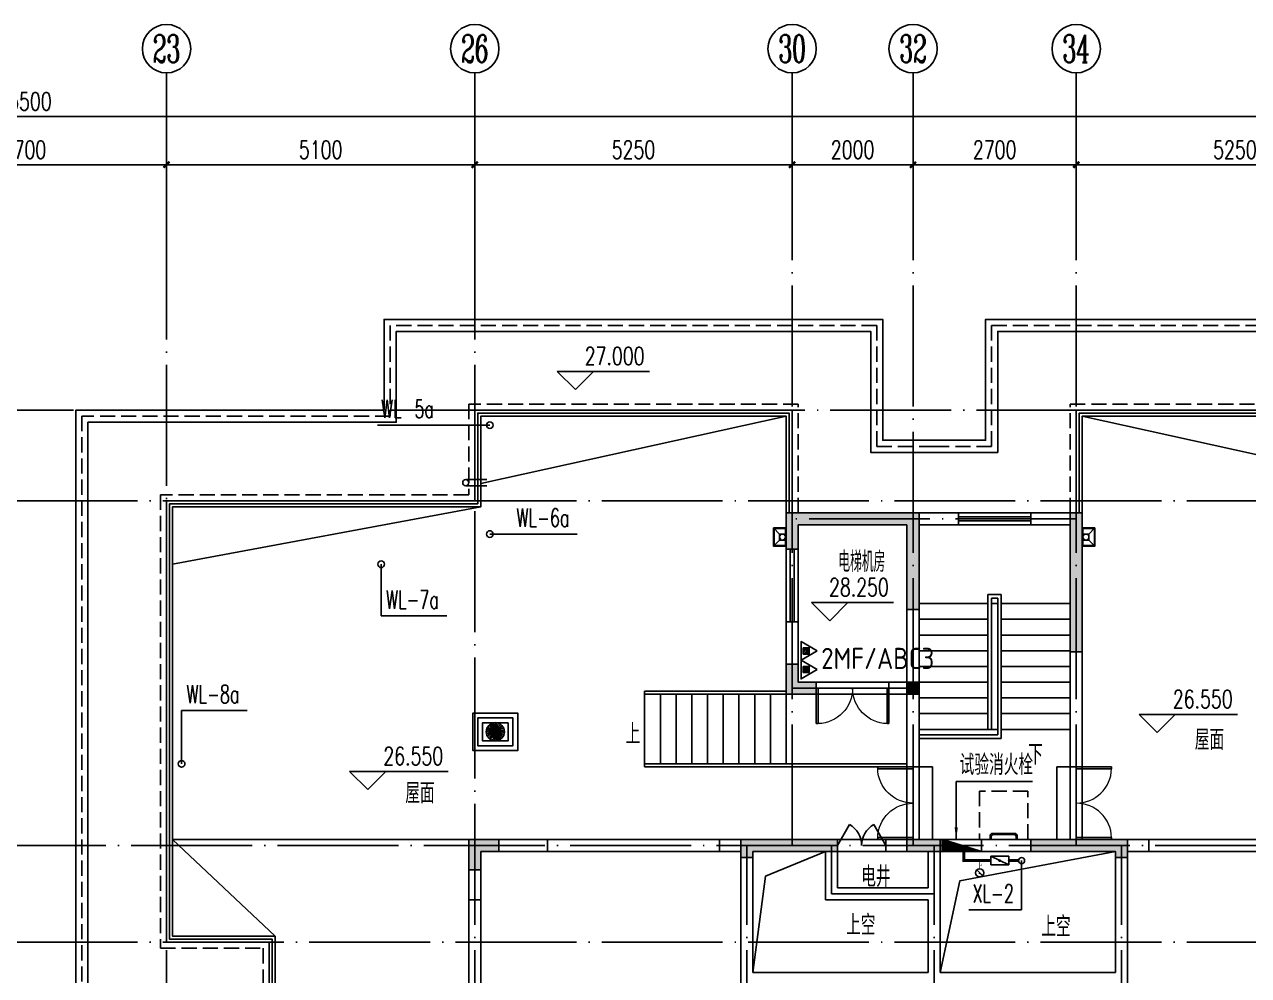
# Model space of a CAD drawing. Extents: x -287580 to -53108, y -522338 to -82629.
# Drawn here: x -226359 to -206109, y -498000 to -482274 of the extents above; entities that cross this region are included whole.
import ezdxf
from ezdxf.enums import TextEntityAlignment as Align

# ---------------------------------------------------------------- set-up
doc = ezdxf.new("R2010")
doc.units = 0
doc.header["$LTSCALE"] = 1000
doc.header["$MEASUREMENT"] = 0
for name, pattern in [('CONTINOUS', [0]), ('DASH', [0.35, 0.25, -0.1]), ('DOTE', [2.42, 2, -0.2, 0.02, -0.2])]:
    doc.linetypes.add(name, pattern=pattern)
for name, color, linetype in [('AXIS', 3, 'Continuous'), ('AXIS_TEXT', 7, 'Continuous'), ('DIM_ELEV', 3, 'Continuous'), ('DIM_SYMB', 99, 'Continuous'), ('DIM_污水', 3, 'Continuous'), ('DIM_消防', 3, 'Continuous'), ('DOTE', 99, 'Continuous'), ('EQUIP_消防', 1, 'Continuous'), ('HATCH', 4, 'Continuous'), ('PIPE-消防', 1, 'Continuous'), ('PUB_HATCH', 8, 'Continuous'), ('PUB_TEXT', 7, 'Continuous'), ('STAIR', 99, 'Continuous'), ('TWT_LEAD', 3, 'Continuous'), ('TWT_TEXT', 7, 'Continuous'), ('VALVE_消防', 7, 'Continuous'), ('VPIPE-污水', 2, 'Continuous'), ('VPIPE-消防', 1, 'Continuous'), ('WALL', 9, 'Continuous'), ('WINDOW', 99, 'Continuous'), ('填充', 8, 'Continuous'), ('屋面', 139, 'Continuous'), ('栏杆', 169, 'Continuous'), ('给排水标注', 4, 'Continuous'), ('表格', 157, 'Continuous')]:
    doc.layers.add(name, color=color, linetype=linetype)
doc.styles.add('_TCH_AXIS', font='COMPLEX', dxfattribs={"bigfont": 'GBCBIG'})
doc.styles.add('_TCH_DIM', font='SIMPLEX', dxfattribs={"bigfont": 'GBCBIG'})
doc.styles.add('_TCH_DIM_T3', font='SIMPLEX', dxfattribs={"width": 0.705882, "bigfont": 'GBCBIG'})
doc.styles.add('_TWT_SERIAL', font='COMPLEX', dxfattribs={"width": 0.8, "height": 3, "bigfont": 'HZTXT'})
doc.styles.add('hnurban', font='gbenor.shx', dxfattribs={"width": 0.8, "bigfont": 'gbcbig.shx'})
doc.styles.get("Standard").update_dxf_attribs({"font": 'gbenor.shx', "bigfont": 'gbcbig.shx'})
doc.dimstyles.new('_TCH_ARCH&&100', dxfattribs={"dimtxt": 297.5, "dimasz": 100, "dimexe": 250, "dimexo": 300, "dimgap": 100, "dimtad": 1, "dimdec": 0, "dimzin": 0, "dimdsep": 46, "dimtxsty": '_TCH_DIM_T3', "dimblk": 'ARCHTICK', "dimcen": 0.09, "dimclrt": 7, "dimazin": 2, "dimtfac": 1, "dimtdec": 0, "dimtix": 1, "dimtmove": 2, "dimatfit": 3, "dimfxl": 0, "dimtolj": 1, "dimtzin": 0, "dimarcsym": 0})

# ---------------------------------------------------------------- blocks, each defined once
blk = doc.blocks.new('$VALVE$00000597')
blk.add_line((-93, 357), (93, 543))
blk.add_lwpolyline([(93, 543, 0, 50, 0), (-31, 456, 50, 50, 0)], format="xyseb")
for points, const_width in [([(0, 300), (0, 0)], 30), ([(0, 182), (75, 182), (75, 107)], 7.5)]:
    blk.add_lwpolyline(points, dxfattribs=dict(const_width=const_width))
blk.add_circle((0, 450), 150)
blk = doc.blocks.new('A$C72BA2012')
at = {"color": 6}
for p, q in [((100, 200), (0, 300)), ((11, 290), (10, 290)), ((10, 290), (10, 10)), ((200, 290), (10, 290)), ((200, 10), (200, 290)), ((100, 100), (0, 0)), ((10, 10), (200, 10))]:
    blk.add_line(p, q, dxfattribs=at)
blk.add_lwpolyline([(0, 300), (0, 0), (210, 0), (210, 300), (0, 300)], dxfattribs=at)
blk.add_lwpolyline([(200, 100), (200, 200), (100, 200), (100, 100)], close=True, dxfattribs=at)
blk.add_circle((150, 150), 50, dxfattribs=at)
blk = doc.blocks.new('A$C26F86BD8')
at = {"color": 99}
for points in [[(0, 310), (0, 620), (370, 620), (740, 620), (740, 310), (740, 0), (370, 0), (0, 0)], [(660, 310), (660, 540), (370, 540), (80, 540), (80, 310), (80, 80), (370, 80), (660, 80)]]:
    blk.add_lwpolyline(points, close=True, dxfattribs=at)
blk.add_lwpolyline([(160, 460), (580, 460), (580, 160), (160, 160), (160, 460)], dxfattribs=at)
for radius in [151, 15.1, 5.03]:
    blk.add_circle((370, 310), radius, dxfattribs=at)
at = {"layer": 'PUB_HATCH', "color": 99}
for centre, start, end in [((227, 293), 12.8627, 70.0689), ((228, 330), 357.8627, 55.0689), ((238, 367), 342.8627, 40.0689), ((257, 399), 327.8627, 25.0689), ((284, 425), 312.8627, 10.0689), ((316, 444), 297.8627, 355.0689), ((281, 197), 57.8627, 115.0689), ((313, 178), 72.8627, 130.0689), ((255, 224), 42.8627, 100.0689), ((350, 168), 87.8627, 145.0689), ((236, 256), 27.8627, 85.0689), ((387, 167), 102.8627, 160.0689), ((424, 176), 117.8627, 175.0689), ((456, 195), 132.8627, 190.0689), ((483, 221), 147.8627, 205.0689), ((502, 253), 162.8627, 220.0689), ((512, 290), 177.8627, 235.0689), ((513, 327), 192.8627, 250.0689), ((504, 364), 207.8627, 265.0689), ((485, 396), 222.8627, 280.0689), ((459, 423), 237.8627, 295.0689), ((427, 442), 252.8627, 310.0689), ((353, 453), 282.8627, 340.0689), ((390, 452), 267.8627, 325.0689)]:
    blk.add_arc(centre, 144, start, end, dxfattribs=at)
blk = doc.blocks.new('A$C4E4A79F1')
at = {"color": 6}
for points in [[(0, 350), (0, 0)], [(100, 350), (100, 0)]]:
    blk.add_lwpolyline(points, dxfattribs=at)
blk.add_circle((50, 350), 50, dxfattribs=at)
blk = doc.blocks.new('A$C57560964')
at = {"layer": '填充'}
for points in [[(7900, 9700), (8100, 9700), (8100, 9500), (7900, 9500)], [(0, 2200), (200, 2200), (200, 2000), (0, 2000)], [(5851, 2200), (6051, 2200), (6051, 2000), (5851, 2000)], [(10650, 2200), (10850, 2200), (10850, 2000), (10650, 2000)], [(16500, 2200), (16700, 2200), (16700, 2000), (16500, 2000)], [(0, 200), (200, 200), (200, 0), (0, 0)], [(2925, 200), (3125, 200), (3125, 0), (2925, 0)], [(5850, 200), (6050, 200), (6050, 0), (5850, 0)], [(8250, 200), (8450, 200), (8450, 0), (8250, 0)], [(10650, 200), (10850, 200), (10850, 0), (10650, 0)], [(13575, 200), (13775, 200), (13775, 0), (13575, 0)], [(16500, 200), (16700, 200), (16700, 0), (16500, 0)]]:
    blk.add_hatch(color=256, dxfattribs=at).paths.add_polyline_path(points)
at = {"color": 6}
for points in [[(7900, 9700), (8100, 9700), (8100, 9500), (7900, 9500)], [(0, 2200), (200, 2200), (200, 2000), (0, 2000)], [(5851, 2200), (6051, 2200), (6051, 2000), (5851, 2000)], [(10650, 2200), (10850, 2200), (10850, 2000), (10650, 2000)], [(16500, 2200), (16700, 2200), (16700, 2000), (16500, 2000)], [(0, 200), (200, 200), (200, 0), (0, 0)], [(2925, 200), (3125, 200), (3125, 0), (2925, 0)], [(5850, 200), (6050, 200), (6050, 0), (5850, 0)], [(8250, 200), (8450, 200), (8450, 0), (8250, 0)], [(10650, 200), (10850, 200), (10850, 0), (10650, 0)], [(13575, 200), (13775, 200), (13775, 0), (13575, 0)], [(16500, 200), (16700, 200), (16700, 0), (16500, 0)]]:
    blk.add_lwpolyline(points, close=True, dxfattribs=at)
blk = doc.blocks.new('A$C0BB52A95')
at = {"layer": '填充'}
h = blk.add_hatch(color=256, dxfattribs=at)
h.dxf.hatch_style = 1
h.paths.add_polyline_path([(37350, 4900), (37350, 5100), (37550, 5100), (37900, 5100), (37900, 4900)])
h.paths.add_polyline_path([(8150, 4900), (8150, 5100), (7950, 5100), (7600, 5100), (7600, 4900)])
h.paths.add_polyline_path([(45000, 5100), (45000, 4900), (45300, 4900), (45300, 4600), (45500, 4600), (45500, 5100)])
h.paths.add_polyline_path([(35350, 7500), (35850, 7500), (35850, 7700), (35550, 7700), (35550, 8000), (35350, 8000)])
h.paths.add_polyline_path([(30100, 4600), (30300, 4600), (30300, 4900), (30600, 4900), (30600, 5100), (30100, 5100)])
h.paths.add_polyline_path([(15400, 5100), (14900, 5100), (14900, 4900), (15200, 4900), (15200, 4600), (15400, 4600)])
h.paths.add_polyline_path([(10150, 7500), (10150, 8000), (9950, 8000), (9950, 7700), (9650, 7700), (9650, 7500)])
h.paths.add_polyline_path([(0, 5100), (0, 4600), (200, 4600), (200, 4900), (500, 4900), (500, 5100)])
h.paths.add_polyline_path([(500, 0), (0, 0), (0, 2500), (200, 2500), (200, 200), (500, 200)])
h.paths.add_polyline_path([(15400, 0), (14900, 0), (14900, 200), (15200, 200), (15200, 2500), (15400, 2500)])
h.paths.add_polyline_path([(30600, 0), (30100, 0), (30100, 2500), (30300, 2500), (30300, 200), (30600, 200)])
h.paths.add_polyline_path([(45500, 0), (45000, 0), (45000, 200), (45300, 200), (45300, 2500), (45500, 2500)])
h.paths.add_polyline_path([(40250, 10500), (40250, 8200), (40050, 8200), (40050, 10500)])
h.paths.add_polyline_path([(5450, 10500), (5450, 8200), (5250, 8200), (5250, 10500)])
h.paths.add_polyline_path([(37350, 10300), (35550, 10300), (35550, 9900), (35350, 9900), (35350, 10500), (37550, 10500), (37550, 8900), (37350, 8900)])
h.paths.add_polyline_path([(9950, 10300), (8150, 10300), (8150, 8900), (7950, 8900), (7950, 10500), (10150, 10500), (10150, 9900), (9950, 9900)])
h.paths.add_polyline_path([(34800, 1900), (34800, 1000), (35300, 1000), (35300, 800), (34800, 800), (34800, 0), (34200, 0), (34200, 200), (34600, 200), (34600, 1000), (34600, 1900)])
h.paths.add_polyline_path([(41000, 1900), (41000, 1000), (41000, 200), (41400, 200), (41400, 0), (40800, 0), (40800, 800), (40300, 800), (40300, 1000), (40800, 1000), (40800, 1900)])
h.paths.add_polyline_path([(36200, 4900), (34800, 4900), (34800, 4800), (34600, 4800), (34600, 5100), (36200, 5100)])
h.paths.add_polyline_path([(40250, 5100), (40250, 5100), (41000, 5100), (41000, 4800), (40800, 4800), (40800, 4900), (40250, 4900), (39400, 4900), (39400, 5100), (40050, 5100), (40050, 5100)])
h.paths.add_polyline_path([(10900, 1900), (10900, 1000), (10900, 200), (11300, 200), (11300, 0), (10700, 0), (10700, 800), (10200, 800), (10200, 1000), (10700, 1000), (10700, 1900)])
h.paths.add_polyline_path([(4700, 1900), (4700, 1000), (5200, 1000), (5200, 800), (4700, 800), (4700, 0), (4100, 0), (4100, 200), (4500, 200), (4500, 1000), (4500, 1900)])
h.paths.add_polyline_path([(10700, 4900), (9300, 4900), (9300, 5100), (10900, 5100), (10900, 4800), (10700, 4800)])
h.paths.add_polyline_path([(5450, 5100), (6100, 5100), (6100, 4900), (5250, 4900), (4700, 4900), (4700, 4800), (4500, 4800), (4500, 5100), (5250, 5100)])
at = {"color": 3}
for points in [[(37350, 10300), (35550, 10300), (35550, 9900), (35350, 9900), (35350, 10500), (37550, 10500), (37550, 8900), (37350, 8900)], [(40250, 10500), (40250, 8200), (40050, 8200), (40050, 10500)], [(35350, 7500), (35850, 7500), (35850, 7700), (35550, 7700), (35550, 8000), (35350, 8000)], [(30100, 4600), (30300, 4600), (30300, 4900), (30600, 4900), (30600, 5100), (30100, 5100)], [(36200, 4900), (34800, 4900), (34800, 4800), (34600, 4800), (34600, 5100), (36200, 5100)], [(37350, 4900), (37350, 5100), (37550, 5100), (37550, 5100), (37900, 5100), (37900, 4900)], [(40250, 5100), (40250, 5100), (41000, 5100), (41000, 4800), (40800, 4800), (40800, 4900), (40250, 4900), (39400, 4900), (39400, 5100), (40050, 5100), (40050, 5100)]]:
    blk.add_lwpolyline(points, close=True, dxfattribs=at)
blk = doc.blocks.new('_ArchTick')
at = {"color": 0, "linetype": 'ByBlock', "const_width": 0.4}
blk.add_lwpolyline([(-0.5, -0.5), (0.5, 0.5)], dxfattribs=at)
blk = doc.blocks.new('*D237')
at = {"layer": 'AXIS', "color": 0, "lineweight": -2}
for p, q in [((-228709, -485920), (-228709, -484344)), ((-224009, -485920), (-224009, -484344)), ((-228709, -484594), (-224009, -484594))]:
    blk.add_line(p, q, dxfattribs=at)
at = {"layer": 'Defpoints', "color": 0}
for p in [(-224009, -484594), (-228709, -486220), (-224009, -486220)]:
    blk.add_point(p, dxfattribs=at)
at = {"layer": 'AXIS', "color": 0, "lineweight": -2, "xscale": 100, "yscale": 100, "zscale": 100, "rotation": 180}
blk.add_blockref('_ArchTick', (-228709, -484594), dxfattribs=at)
at = {"layer": 'AXIS', "color": 0, "lineweight": -2, "xscale": 100, "yscale": 100, "zscale": 100}
blk.add_blockref('_ArchTick', (-224009, -484594), dxfattribs=at)
at = {"layer": 'AXIS', "color": 7, "insert": (-226359, -484346), "char_height": 297.5, "attachment_point": 5, "style": '_TCH_DIM_T3'}
blk.add_mtext('\\A1;4700', dxfattribs=at)
blk = doc.blocks.new('*D238')
at = {"layer": 'AXIS', "color": 0, "lineweight": -2}
for p, q in [((-224009, -485920), (-224009, -484344)), ((-218909, -485920), (-218909, -484344)), ((-224009, -484594), (-218909, -484594))]:
    blk.add_line(p, q, dxfattribs=at)
at = {"layer": 'Defpoints', "color": 0}
for p in [(-218909, -484594), (-224009, -486220), (-218909, -486220)]:
    blk.add_point(p, dxfattribs=at)
at = {"layer": 'AXIS', "color": 0, "lineweight": -2, "xscale": 100, "yscale": 100, "zscale": 100, "rotation": 180}
blk.add_blockref('_ArchTick', (-224009, -484594), dxfattribs=at)
at = {"layer": 'AXIS', "color": 0, "lineweight": -2, "xscale": 100, "yscale": 100, "zscale": 100}
blk.add_blockref('_ArchTick', (-218909, -484594), dxfattribs=at)
at = {"layer": 'AXIS', "color": 7, "insert": (-221459, -484346), "char_height": 297.5, "attachment_point": 5, "style": '_TCH_DIM_T3'}
blk.add_mtext('\\A1;5100', dxfattribs=at)
blk = doc.blocks.new('*D239')
at = {"layer": 'AXIS', "color": 0, "lineweight": -2}
for p, q in [((-218909, -485920), (-218909, -484344)), ((-213659, -485920), (-213659, -484344)), ((-218909, -484594), (-213659, -484594))]:
    blk.add_line(p, q, dxfattribs=at)
at = {"layer": 'Defpoints', "color": 0}
for p in [(-213659, -484594), (-218909, -486220), (-213659, -486220)]:
    blk.add_point(p, dxfattribs=at)
at = {"layer": 'AXIS', "color": 0, "lineweight": -2, "xscale": 100, "yscale": 100, "zscale": 100, "rotation": 180}
blk.add_blockref('_ArchTick', (-218909, -484594), dxfattribs=at)
at = {"layer": 'AXIS', "color": 0, "lineweight": -2, "xscale": 100, "yscale": 100, "zscale": 100}
blk.add_blockref('_ArchTick', (-213659, -484594), dxfattribs=at)
at = {"layer": 'AXIS', "color": 7, "insert": (-216284, -484346), "char_height": 297.5, "attachment_point": 5, "style": '_TCH_DIM_T3'}
blk.add_mtext('\\A1;5250', dxfattribs=at)
blk = doc.blocks.new('*D240')
at = {"layer": 'AXIS', "color": 0, "lineweight": -2}
for p, q in [((-213659, -485920), (-213659, -484344)), ((-211659, -485920), (-211659, -484344)), ((-213659, -484594), (-211659, -484594))]:
    blk.add_line(p, q, dxfattribs=at)
at = {"layer": 'Defpoints', "color": 0}
for p in [(-211659, -484594), (-213659, -486220), (-211659, -486220)]:
    blk.add_point(p, dxfattribs=at)
at = {"layer": 'AXIS', "color": 0, "lineweight": -2, "xscale": 100, "yscale": 100, "zscale": 100, "rotation": 180}
blk.add_blockref('_ArchTick', (-213659, -484594), dxfattribs=at)
at = {"layer": 'AXIS', "color": 0, "lineweight": -2, "xscale": 100, "yscale": 100, "zscale": 100}
blk.add_blockref('_ArchTick', (-211659, -484594), dxfattribs=at)
at = {"layer": 'AXIS', "color": 7, "insert": (-212659, -484346), "char_height": 297.5, "attachment_point": 5, "style": '_TCH_DIM_T3'}
blk.add_mtext('\\A1;2000', dxfattribs=at)
blk = doc.blocks.new('*D241')
at = {"layer": 'AXIS', "color": 0, "lineweight": -2}
for p, q in [((-211659, -485920), (-211659, -484344)), ((-208959, -485920), (-208959, -484344)), ((-211659, -484594), (-208959, -484594))]:
    blk.add_line(p, q, dxfattribs=at)
at = {"layer": 'Defpoints', "color": 0}
for p in [(-208959, -484594), (-211659, -486220), (-208959, -486220)]:
    blk.add_point(p, dxfattribs=at)
at = {"layer": 'AXIS', "color": 0, "lineweight": -2, "xscale": 100, "yscale": 100, "zscale": 100, "rotation": 180}
blk.add_blockref('_ArchTick', (-211659, -484594), dxfattribs=at)
at = {"layer": 'AXIS', "color": 0, "lineweight": -2, "xscale": 100, "yscale": 100, "zscale": 100}
blk.add_blockref('_ArchTick', (-208959, -484594), dxfattribs=at)
at = {"layer": 'AXIS', "color": 7, "insert": (-210309, -484346), "char_height": 297.5, "attachment_point": 5, "style": '_TCH_DIM_T3'}
blk.add_mtext('\\A1;2700', dxfattribs=at)
blk = doc.blocks.new('*D242')
at = {"layer": 'AXIS', "color": 0, "lineweight": -2}
for p, q in [((-208959, -485920), (-208959, -484344)), ((-203709, -485920), (-203709, -484344)), ((-208959, -484594), (-203709, -484594))]:
    blk.add_line(p, q, dxfattribs=at)
at = {"layer": 'Defpoints', "color": 0}
for p in [(-203709, -484594), (-208959, -486220), (-203709, -486220)]:
    blk.add_point(p, dxfattribs=at)
at = {"layer": 'AXIS', "color": 0, "lineweight": -2, "xscale": 100, "yscale": 100, "zscale": 100, "rotation": 180}
blk.add_blockref('_ArchTick', (-208959, -484594), dxfattribs=at)
at = {"layer": 'AXIS', "color": 0, "lineweight": -2, "xscale": 100, "yscale": 100, "zscale": 100}
blk.add_blockref('_ArchTick', (-203709, -484594), dxfattribs=at)
at = {"layer": 'AXIS', "color": 7, "insert": (-206334, -484346), "char_height": 297.5, "attachment_point": 5, "style": '_TCH_DIM_T3'}
blk.add_mtext('\\A1;5250', dxfattribs=at)
blk = doc.blocks.new('*D244')
at = {"layer": 'AXIS', "color": 0, "lineweight": -2}
for p, q in [((-254109, -485920), (-254109, -483544)), ((-198609, -485920), (-198609, -483544)), ((-254109, -483794), (-198609, -483794))]:
    blk.add_line(p, q, dxfattribs=at)
at = {"layer": 'Defpoints', "color": 0}
for p in [(-198609, -483794), (-254109, -486220), (-198609, -486220)]:
    blk.add_point(p, dxfattribs=at)
at = {"layer": 'AXIS', "color": 0, "lineweight": -2, "xscale": 100, "yscale": 100, "zscale": 100, "rotation": 180}
blk.add_blockref('_ArchTick', (-254109, -483794), dxfattribs=at)
at = {"layer": 'AXIS', "color": 0, "lineweight": -2, "xscale": 100, "yscale": 100, "zscale": 100}
blk.add_blockref('_ArchTick', (-198609, -483794), dxfattribs=at)
at = {"layer": 'AXIS', "color": 7, "insert": (-226359, -483546), "char_height": 297.5, "attachment_point": 5, "style": '_TCH_DIM_T3'}
blk.add_mtext('\\A1;55500', dxfattribs=at)
blk = doc.blocks.new('$ATTACHMENT$00000214')
h = blk.add_hatch()
h.set_pattern_fill('ANSI31', color=256, scale=200, style=0)
h.set_pattern_definition([(45, (-38543.802, -6842.639), (-17.67767, 17.67767), [])])
h.paths.add_polyline_path([(-65, 2), (65, 2), (65, -128), (-65, -128)])
for points in [[(0, 172), (-198, -172), (198, -172)], [(-65, 2), (65, 2), (65, -128), (-65, -128)]]:
    blk.add_lwpolyline(points, close=True)
blk = doc.blocks.new('*X47')
at = {"color": 0}
for p, q in [((7200.84375, 5700.84375), (7201, 5700.84375)), ((7200.85, 5700.85), (7201, 5700.85)), ((7200.85625, 5700.85625), (7201, 5700.85625)), ((7200.8625, 5700.8625), (7201, 5700.8625)), ((7200.86875, 5700.86875), (7201, 5700.86875)), ((7200.875, 5700.875), (7201, 5700.875)), ((7200.88125, 5700.88125), (7201, 5700.88125)), ((7200.8875, 5700.8875), (7201, 5700.8875)), ((7200.89375, 5700.89375), (7201, 5700.89375)), ((7200.9, 5700.9), (7201, 5700.9)), ((7200.90625, 5700.90625), (7201, 5700.90625)), ((7200.9125, 5700.9125), (7201, 5700.9125)), ((7200.91875, 5700.91875), (7201, 5700.91875)), ((7200.925, 5700.925), (7201, 5700.925)), ((7200.93125, 5700.93125), (7201, 5700.93125)), ((7200.9375, 5700.9375), (7201, 5700.9375)), ((7200.94375, 5700.94375), (7201, 5700.94375)), ((7200.95, 5700.95), (7201, 5700.95)), ((7200.95625, 5700.95625), (7201, 5700.95625)), ((7200.9625, 5700.9625), (7201, 5700.9625)), ((7200.96875, 5700.96875), (7201, 5700.96875)), ((7200.975, 5700.975), (7201, 5700.975)), ((7200.98125, 5700.98125), (7201, 5700.98125)), ((7200.9875, 5700.9875), (7201, 5700.9875)), ((7200.99375, 5700.99375), (7201, 5700.99375)), ((7200.53125, 5700.53125), (7201, 5700.53125)), ((7200.5375, 5700.5375), (7201, 5700.5375)), ((7200.54375, 5700.54375), (7201, 5700.54375)), ((7200.55, 5700.55), (7201, 5700.55)), ((7200.55625, 5700.55625), (7201, 5700.55625)), ((7200.5625, 5700.5625), (7201, 5700.5625)), ((7200.56875, 5700.56875), (7201, 5700.56875)), ((7200.575, 5700.575), (7201, 5700.575)), ((7200.58125, 5700.58125), (7201, 5700.58125)), ((7200.5875, 5700.5875), (7201, 5700.5875)), ((7200.59375, 5700.59375), (7201, 5700.59375)), ((7200.6, 5700.6), (7201, 5700.6)), ((7200.60625, 5700.60625), (7201, 5700.60625)), ((7200.6125, 5700.6125), (7201, 5700.6125)), ((7200.61875, 5700.61875), (7201, 5700.61875)), ((7200.625, 5700.625), (7201, 5700.625)), ((7200.63125, 5700.63125), (7201, 5700.63125)), ((7200.6375, 5700.6375), (7201, 5700.6375)), ((7200.64375, 5700.64375), (7201, 5700.64375)), ((7200.65, 5700.65), (7201, 5700.65)), ((7200.65625, 5700.65625), (7201, 5700.65625)), ((7200.6625, 5700.6625), (7201, 5700.6625)), ((7200.66875, 5700.66875), (7201, 5700.66875)), ((7200.675, 5700.675), (7201, 5700.675)), ((7200.68125, 5700.68125), (7201, 5700.68125)), ((7200.6875, 5700.6875), (7201, 5700.6875)), ((7200.69375, 5700.69375), (7201, 5700.69375)), ((7200.7, 5700.7), (7201, 5700.7)), ((7200.70625, 5700.70625), (7201, 5700.70625)), ((7200.7125, 5700.7125), (7201, 5700.7125)), ((7200.71875, 5700.71875), (7201, 5700.71875)), ((7200.725, 5700.725), (7201, 5700.725)), ((7200.73125, 5700.73125), (7201, 5700.73125)), ((7200.7375, 5700.7375), (7201, 5700.7375)), ((7200.74375, 5700.74375), (7201, 5700.74375)), ((7200.75, 5700.75), (7201, 5700.75)), ((7200.75625, 5700.75625), (7201, 5700.75625)), ((7200.7625, 5700.7625), (7201, 5700.7625)), ((7200.76875, 5700.76875), (7201, 5700.76875)), ((7200.775, 5700.775), (7201, 5700.775)), ((7200.78125, 5700.78125), (7201, 5700.78125)), ((7200.7875, 5700.7875), (7201, 5700.7875)), ((7200.79375, 5700.79375), (7201, 5700.79375)), ((7200.8, 5700.8), (7201, 5700.8)), ((7200.80625, 5700.80625), (7201, 5700.80625)), ((7200.8125, 5700.8125), (7201, 5700.8125)), ((7200.81875, 5700.81875), (7201, 5700.81875)), ((7200.825, 5700.825), (7201, 5700.825)), ((7200.83125, 5700.83125), (7201, 5700.83125)), ((7200.8375, 5700.8375), (7201, 5700.8375)), ((7200.225, 5700.225), (7201, 5700.225)), ((7200.23125, 5700.23125), (7201, 5700.23125)), ((7200.2375, 5700.2375), (7201, 5700.2375)), ((7200.24375, 5700.24375), (7201, 5700.24375)), ((7200.25, 5700.25), (7201, 5700.25)), ((7200.25625, 5700.25625), (7201, 5700.25625)), ((7200.2625, 5700.2625), (7201, 5700.2625)), ((7200.26875, 5700.26875), (7201, 5700.26875)), ((7200.275, 5700.275), (7201, 5700.275)), ((7200.28125, 5700.28125), (7201, 5700.28125)), ((7200.2875, 5700.2875), (7201, 5700.2875)), ((7200.29375, 5700.29375), (7201, 5700.29375)), ((7200.3, 5700.3), (7201, 5700.3)), ((7200.30625, 5700.30625), (7201, 5700.30625)), ((7200.3125, 5700.3125), (7201, 5700.3125)), ((7200.31875, 5700.31875), (7201, 5700.31875)), ((7200.325, 5700.325), (7201, 5700.325)), ((7200.33125, 5700.33125), (7201, 5700.33125)), ((7200.3375, 5700.3375), (7201, 5700.3375)), ((7200.34375, 5700.34375), (7201, 5700.34375)), ((7200.35, 5700.35), (7201, 5700.35)), ((7200.35625, 5700.35625), (7201, 5700.35625)), ((7200.3625, 5700.3625), (7201, 5700.3625)), ((7200.36875, 5700.36875), (7201, 5700.36875)), ((7200.375, 5700.375), (7201, 5700.375)), ((7200.38125, 5700.38125), (7201, 5700.38125)), ((7200.3875, 5700.3875), (7201, 5700.3875)), ((7200.39375, 5700.39375), (7201, 5700.39375)), ((7200.4, 5700.4), (7201, 5700.4)), ((7200.40625, 5700.40625), (7201, 5700.40625)), ((7200.4125, 5700.4125), (7201, 5700.4125)), ((7200.41875, 5700.41875), (7201, 5700.41875)), ((7200.425, 5700.425), (7201, 5700.425)), ((7200.43125, 5700.43125), (7201, 5700.43125)), ((7200.4375, 5700.4375), (7201, 5700.4375)), ((7200.44375, 5700.44375), (7201, 5700.44375)), ((7200.45, 5700.45), (7201, 5700.45)), ((7200.45625, 5700.45625), (7201, 5700.45625)), ((7200.4625, 5700.4625), (7201, 5700.4625)), ((7200.46875, 5700.46875), (7201, 5700.46875)), ((7200.475, 5700.475), (7201, 5700.475)), ((7200.48125, 5700.48125), (7201, 5700.48125)), ((7200.4875, 5700.4875), (7201, 5700.4875)), ((7200.49375, 5700.49375), (7201, 5700.49375)), ((7200.5, 5700.5), (7201, 5700.5)), ((7200.50625, 5700.50625), (7201, 5700.50625)), ((7200.5125, 5700.5125), (7201, 5700.5125)), ((7200.51875, 5700.51875), (7201, 5700.51875)), ((7200.525, 5700.525), (7201, 5700.525)), ((7200.00625, 5700.00625), (7201, 5700.00625)), ((7200.0125, 5700.0125), (7201, 5700.0125)), ((7200.01875, 5700.01875), (7201, 5700.01875)), ((7200.025, 5700.025), (7201, 5700.025)), ((7200.03125, 5700.03125), (7201, 5700.03125)), ((7200.0375, 5700.0375), (7201, 5700.0375)), ((7200.04375, 5700.04375), (7201, 5700.04375)), ((7200.05, 5700.05), (7201, 5700.05)), ((7200.05625, 5700.05625), (7201, 5700.05625)), ((7200.0625, 5700.0625), (7201, 5700.0625)), ((7200.06875, 5700.06875), (7201, 5700.06875)), ((7200.075, 5700.075), (7201, 5700.075)), ((7200.08125, 5700.08125), (7201, 5700.08125)), ((7200.0875, 5700.0875), (7201, 5700.0875)), ((7200.09375, 5700.09375), (7201, 5700.09375)), ((7200.1, 5700.1), (7201, 5700.1)), ((7200.10625, 5700.10625), (7201, 5700.10625)), ((7200.1125, 5700.1125), (7201, 5700.1125)), ((7200.11875, 5700.11875), (7201, 5700.11875)), ((7200.125, 5700.125), (7201, 5700.125)), ((7200.13125, 5700.13125), (7201, 5700.13125)), ((7200.1375, 5700.1375), (7201, 5700.1375)), ((7200.14375, 5700.14375), (7201, 5700.14375)), ((7200.15, 5700.15), (7201, 5700.15)), ((7200.15625, 5700.15625), (7201, 5700.15625)), ((7200.1625, 5700.1625), (7201, 5700.1625)), ((7200.16875, 5700.16875), (7201, 5700.16875)), ((7200.175, 5700.175), (7201, 5700.175)), ((7200.18125, 5700.18125), (7201, 5700.18125)), ((7200.1875, 5700.1875), (7201, 5700.1875)), ((7200.19375, 5700.19375), (7201, 5700.19375)), ((7200.2, 5700.2), (7201, 5700.2)), ((7200.20625, 5700.20625), (7201, 5700.20625)), ((7200.2125, 5700.2125), (7201, 5700.2125)), ((7200.21875, 5700.21875), (7201, 5700.21875))]:
    blk.add_line(p, q, dxfattribs=at)
blk = doc.blocks.new('$ATTACHMENT$00000088')
for p, q in [((325, 0), (-325, -200)), ((325, 0), (-325, 0)), ((-325, 0), (-325, -200)), ((325, -200), (325, 0)), ((-325, -200), (325, -200))]:
    blk.add_line(p, q)
at = {"xscale": 650, "yscale": 200, "zscale": 650, "rotation": 180}
blk.add_blockref('*X47', (4680325, 1140000), dxfattribs=at)
blk = doc.blocks.new('$VALVE$00000316')
for p, q in [((-125, 72), (125, -72)), ((-125, 72), (-125, -72)), ((-125, 72), (125, 72)), ((125, 72), (125, -72)), ((-125, -72), (125, -72))]:
    blk.add_line(p, q)
at = {"const_width": 21.1}
blk.add_lwpolyline([(-11, 0, 1), (11, 0, 1)], format="xyb", close=True, dxfattribs=at)
for p in [(-125, 0), (125, 0)]:
    blk.add_point(p)
at = {"color": 7, "flags": 9}
for tag in ['XSIZE', 'YSIZE']:
    blk.add_attdef(tag, (0, 0), '', height=0.5, dxfattribs=at)
blk = doc.blocks.new('$WINLIB2D$00000001')
at = {"color": 0}
for points in [[(-0.5, 0.5), (-0.5, -0.5)], [(-0.5, 0.5), (0.5, 0.5)], [(0.5, -0.5), (0.5, 0.5)], [(0.5, 0.167), (-0.5, 0.167)], [(0.5, -0.167), (-0.5, -0.167)], [(-0.5, -0.5), (0.5, -0.5)]]:
    blk.add_lwpolyline(points, dxfattribs=at)
blk = doc.blocks.new('$DorLib2D$00000002')
for p, q in [((-0.5, 0), (-0.5, 0.4875)), ((-0.475, 0.4875), (-0.5, 0.4875)), ((-0.475, 0), (-0.475, 0.4875)), ((0.475, 0), (0.475, 0.4875)), ((0.475, 0.4875), (0.5, 0.4875)), ((0.5, 0), (0.5, 0.4875)), ((-0.5, 0), (-0.475, 0)), ((0.5, 0), (0.475, 0))]:
    blk.add_line(p, q)
at = {"lineweight": 13}
for centre, start, end in [((-0.4875, 0), 0, 88.53072), ((0.4875, 0), 91.46928, 180)]:
    blk.add_arc(centre, 0.4875, start, end, dxfattribs=at)
blk = doc.blocks.new('$DorLib2D$00000231')
at = {"color": 0}
for p, q in [((-0.5, 0), (-0.25, 0.433)), ((0.5, 0), (0.25, 0.433))]:
    blk.add_line(p, q, dxfattribs=at)
for centre, start, end in [((-0.5, 0), 0, 60), ((0.5, 0), 120, 180)]:
    blk.add_arc(centre, 0.5, start, end, dxfattribs=at)

msp = doc.modelspace()

# ---------------------------------------------------------------- hatches: boundary and pattern name
at = {"layer": 'PIPE-消防'}
for points in [[(-210819.5, -496100.6), (-210819.5, -496125.6), (-210844.5, -496125.6)], [(-210819.5, -496100.6), (-210844.5, -496100.6), (-210844.5, -496125.6)]]:
    msp.add_hatch(color=256, dxfattribs=at).paths.add_polyline_path(points)

# ---------------------------------------------------------------- linework, layer by layer
at = {"color": 99}
for points in [[(-218808.8, -489864), (-213758.8, -488750.4)], [(-203808.8, -489864), (-208858.8, -488750.4)], [(-218808.8, -490250.4), (-223908.8, -491198)], [(-219008.8, -495750.4), (-223908.8, -495750.4)], [(-223908.8, -495750.4), (-222208.8, -497350.4)], [(-214308.8, -497950.4), (-214101.5, -496359.5), (-213108.8, -495950.4)], [(-211208.8, -497950.4), (-210882, -496433.5), (-208308.8, -495950.4)]]:
    msp.add_lwpolyline(points, dxfattribs=at)
at = {"layer": 'AXIS'}
for p, q in [((-224008.8, -485274.7), (-224008.8, -483074.4)), ((-218908.8, -485274.7), (-218908.8, -483074.4)), ((-213658.8, -485274.7), (-213658.8, -483074.4)), ((-211658.8, -485274.7), (-211658.8, -483074.4)), ((-208958.8, -485274.7), (-208958.8, -483074.4))]:
    msp.add_line(p, q, dxfattribs=at)
for centre in [(-224008.8, -482674.4), (-218908.8, -482674.4), (-213658.8, -482674.4), (-211658.8, -482674.4), (-208958.8, -482674.4)]:
    msp.add_circle(centre, 400, dxfattribs=at)
at = {"layer": 'DIM_ELEV'}
for p, q in [((-217245.5, -488310), (-217545.5, -488010)), ((-217545.5, -488010), (-216020.7, -488010)), ((-217245.5, -488310), (-216945.5, -488010)), ((-213037.4, -492132.8), (-213337.4, -491832.8)), ((-213337.4, -491832.8), (-211979.4, -491832.8)), ((-213037.4, -492132.8), (-212737.4, -491832.8)), ((-207620, -493982.9), (-207920, -493682.9)), ((-207920, -493682.9), (-206290.9, -493682.9)), ((-207620, -493982.9), (-207320, -493682.9)), ((-220681, -494925.4), (-220981, -494625.4)), ((-220981, -494625.4), (-219351.9, -494625.4)), ((-220681, -494925.4), (-220381, -494625.4))]:
    msp.add_line(p, q, dxfattribs=at)
at = {"layer": 'DIM_SYMB'}
for points in [[(-209658.8, -494060.4, 0, 0, 0), (-209658.8, -491200.4, 0, 0, 0), (-210958.8, -491200.4, 0, 0, 0), (-210958.8, -493500.4, 80, 0, 0), (-210958.8, -493800.4, 0, 0, 0)], [(-216098.8, -494000.4, 0, 0, 0), (-214838.8, -494000.4, 80, 0, 0), (-214538.8, -494000.4, 0, 0, 0)]]:
    msp.add_lwpolyline(points, format="xyseb", dxfattribs=at)
at = {"layer": 'DIM_污水'}
for p, q in [((-219065.5, -488900.4), (-220517.5, -488900.4)), ((-218658.8, -488900.4), (-219065.5, -488900.4)), ((-218658.8, -490700.4), (-218299.5, -490700.4)), ((-218299.5, -490700.4), (-217215, -490700.4)), ((-220458.8, -491200.4), (-220458.8, -492054.9)), ((-220458.8, -492054.9), (-219374.3, -492054.9)), ((-223758.8, -494500.4), (-223758.8, -493617.3)), ((-223758.8, -493617.3), (-222674.3, -493617.3))]:
    msp.add_line(p, q, dxfattribs=at)
at = {"layer": 'DIM_消防', "linetype": 'Continuous'}
for p, q in [((-209863.1, -496100.6), (-209863.1, -496913)), ((-209863.1, -496913), (-210734.4, -496913))]:
    msp.add_line(p, q, dxfattribs=at)
at = {"layer": 'DOTE', "linetype": 'DOTE'}
for p, q in [((-224008.8, -504422.4), (-224008.8, -485244.3)), ((-218908.8, -504422.4), (-218908.8, -485244.3)), ((-213658.8, -495850.4), (-213658.8, -485244.3)), ((-211658.8, -495850.4), (-211658.8, -485244.3)), ((-208958.8, -495850.4), (-208958.8, -485244.3)), ((-256587.5, -488650.4), (-195448.3, -488650.4)), ((-195448.3, -490150.4), (-256587.5, -490150.4)), ((-208958.8, -490450.4), (-213658.8, -490450.4)), ((-195971.7, -495850.4), (-256587.5, -495850.4)), ((-214408.8, -504422.4), (-214408.8, -495850.4)), ((-213008.8, -496650.4), (-213008.8, -495850.4)), ((-211308.8, -504422.4), (-211308.8, -495850.4)), ((-208208.8, -504422.4), (-208208.8, -495850.4)), ((-213008.8, -496650.4), (-211308.8, -496650.4)), ((-195448.3, -497450.4), (-256587.5, -497450.4)), ((-222308.8, -504422.4), (-222308.8, -497450.4))]:
    msp.add_line(p, q, dxfattribs=at)
at = {"layer": 'DOTE'}
msp.add_line((-211658.8, -493250.4), (-213658.8, -493250.4), dxfattribs=at)
at = {"layer": 'HATCH', "linetype": 'DASH'}
msp.add_lwpolyline([(-209758.8, -494950.4), (-210558.8, -494950.4), (-210558.8, -495750.4), (-209758.8, -495750.4), (-209758.8, -494950.4)], dxfattribs=at)
at = {"layer": 'PIPE-消防', "const_width": 50}
for points in [[(-210819.5, -496100.6), (-210819.5, -495950.4)], [(-210374.3, -496100.6), (-210819.5, -496100.6)], [(-209913.1, -496100.6), (-210074.7, -496100.6)]]:
    msp.add_lwpolyline(points, dxfattribs=at)
at = {"layer": 'STAIR'}
for p, q in [((-209058.8, -490550.4), (-211558.8, -490550.4)), ((-211558.8, -490550.4), (-211558.8, -491850.4)), ((-209058.8, -491850.4), (-209058.8, -490550.4)), ((-211558.8, -493930.4), (-211558.8, -491850.4)), ((-211558.8, -491850.4), (-210418.8, -491850.4)), ((-211558.8, -491850.4), (-210418.8, -491850.4)), ((-210418.8, -493930.4), (-210418.8, -491700.4)), ((-210418.8, -491700.4), (-210198.8, -491700.4)), ((-210358.8, -493930.4), (-210358.8, -491760.4)), ((-210358.8, -491760.4), (-210258.8, -491760.4)), ((-210358.8, -493930.4), (-210358.8, -491850.4)), ((-210358.8, -491850.4), (-210258.8, -491850.4)), ((-210258.8, -491760.4), (-210258.8, -494020.4)), ((-210258.8, -491850.4), (-210258.8, -493930.4)), ((-210198.8, -491700.4), (-210198.8, -494080.4)), ((-209058.8, -491850.4), (-210198.8, -491850.4)), ((-210198.8, -491850.4), (-209058.8, -491850.4)), ((-209058.8, -491850.4), (-209058.8, -493930.4)), ((-211558.8, -492110.4), (-210418.8, -492110.4)), ((-209058.8, -492110.4), (-210198.8, -492110.4)), ((-211558.8, -492370.4), (-210418.8, -492370.4)), ((-209058.8, -492370.4), (-210198.8, -492370.4)), ((-211558.8, -492630.4), (-210418.8, -492630.4)), ((-209058.8, -492630.4), (-210198.8, -492630.4)), ((-211558.8, -492890.4), (-210418.8, -492890.4)), ((-209058.8, -492890.4), (-210198.8, -492890.4)), ((-211558.8, -493150.4), (-210418.8, -493150.4)), ((-209058.8, -493150.4), (-210198.8, -493150.4)), ((-213758.8, -493350.4), (-213758.8, -494500.4)), ((-211558.8, -493410.4), (-210418.8, -493410.4)), ((-209058.8, -493410.4), (-210198.8, -493410.4)), ((-211558.8, -493670.4), (-210418.8, -493670.4)), ((-209058.8, -493670.4), (-210198.8, -493670.4)), ((-211558.8, -493930.4), (-210418.8, -493930.4)), ((-210258.8, -494020.4), (-211558.8, -494020.4)), ((-211558.8, -494080.4), (-211558.8, -494020.4)), ((-210198.8, -494080.4), (-211558.8, -494080.4)), ((-210418.8, -493930.4), (-210358.8, -493930.4)), ((-210418.8, -493930.4), (-210358.8, -493930.4)), ((-210358.8, -493930.4), (-210258.8, -493930.4)), ((-209058.8, -493930.4), (-210198.8, -493930.4))]:
    msp.add_line(p, q, dxfattribs=at)
for points in [[(-216098.8, -493300.4), (-216098.8, -494550.4)], [(-213758.8, -493300.4), (-216098.8, -493300.4)], [(-213758.8, -493350.4), (-216098.8, -493350.4)], [(-215838.8, -493350.4), (-215838.8, -494500.4)], [(-215578.8, -493350.4), (-215578.8, -494500.4)], [(-215318.8, -493350.4), (-215318.8, -494500.4)], [(-215058.8, -493350.4), (-215058.8, -494500.4)], [(-215058.8, -493350.4), (-215058.8, -494500.4)], [(-214798.8, -493350.4), (-214798.8, -494500.4)], [(-214538.8, -493350.4), (-214538.8, -494500.4)], [(-214278.8, -493350.4), (-214278.8, -494500.4)], [(-214018.8, -493350.4), (-214018.8, -494500.4)], [(-213758.8, -493350.4), (-213758.8, -494500.4)], [(-211758.8, -494500.4), (-216098.8, -494500.4)], [(-211758.8, -494550.4), (-216098.8, -494550.4)]]:
    msp.add_lwpolyline(points, dxfattribs=at)
for points in [[(-209933.8, -495750.4), (-209933.8, -495690.4, 0.4142136), (-209973.8, -495650.4), (-210343.8, -495650.4, 0.4142136), (-210383.8, -495690.4), (-210383.8, -495750.4)], [(-209953.8, -495750.4), (-209953.8, -495700.4, 0.4142136), (-209983.8, -495670.4), (-210333.8, -495670.4, 0.4142136), (-210363.8, -495700.4), (-210363.8, -495750.4)]]:
    msp.add_lwpolyline(points, format="xyb", dxfattribs=at)
at = {"layer": 'TWT_LEAD'}
for p, q in [((-210944.5, -495750.4), (-210944.5, -494790)), ((-210944.5, -494790), (-209681.5, -494790))]:
    msp.add_line(p, q, dxfattribs=at)
msp.add_lwpolyline([(-210944.5, -495750.4, 0, 53.3, 0), (-210944.5, -495550.4, 0, 0, 0)], format="xyseb", dxfattribs=at)
at = {"layer": 'VPIPE-污水'}
for centre in [(-218658.8, -488900.4), (-218658.8, -490700.4), (-220458.8, -491200.4), (-223758.8, -494500.4)]:
    msp.add_circle(centre, 55, dxfattribs=at)
at = {"layer": 'VPIPE-消防'}
msp.add_circle((-209863.1, -496100.6), 50, dxfattribs=at)
at = {"layer": 'WALL'}
for p, q in [((-213758.8, -490350.4), (-213758.8, -490950.4)), ((-211658.8, -490350.4), (-213758.8, -490350.4)), ((-210908.8, -490350.4), (-211658.8, -490350.4)), ((-210908.8, -490550.4), (-210908.8, -490350.4)), ((-208858.8, -490350.4), (-209708.8, -490350.4)), ((-209708.8, -490350.4), (-209708.8, -490550.4)), ((-208858.8, -494550.4), (-208858.8, -490350.4)), ((-213558.8, -490950.4), (-213558.8, -490550.4)), ((-211758.8, -490550.4), (-213558.8, -490550.4)), ((-211758.8, -493150.4), (-211758.8, -490550.4)), ((-211558.8, -493250.4), (-211558.8, -490550.4)), ((-211558.8, -490550.4), (-210908.8, -490550.4)), ((-209708.8, -490550.4), (-209058.8, -490550.4)), ((-209058.8, -490550.4), (-209058.8, -494550.4)), ((-213758.8, -490950.4), (-213558.8, -490950.4)), ((-213558.8, -492150.4), (-213758.8, -492150.4)), ((-213758.8, -492150.4), (-213758.8, -493350.4)), ((-213558.8, -493150.4), (-213558.8, -492150.4)), ((-213258.8, -493150.4), (-213558.8, -493150.4)), ((-213258.8, -493350.4), (-213258.8, -493150.4)), ((-211758.8, -493150.4), (-212058.8, -493150.4)), ((-212058.8, -493150.4), (-212058.8, -493350.4)), ((-211558.8, -494550.4), (-211558.8, -493250.4)), ((-213758.8, -493350.4), (-213258.8, -493350.4)), ((-212058.8, -493350.4), (-211758.8, -493350.4)), ((-211758.8, -493350.4), (-211758.8, -494550.4)), ((-211758.8, -494550.4), (-211558.8, -494550.4)), ((-209058.8, -494550.4), (-208858.8, -494550.4)), ((-219008.8, -495750.4), (-219008.8, -496750.4)), ((-217708.8, -495750.4), (-219008.8, -495750.4)), ((-217708.8, -495950.4), (-217708.8, -495750.4)), ((-214408.8, -495750.4), (-214858.8, -495750.4)), ((-214858.8, -495750.4), (-214858.8, -495950.4)), ((-213658.8, -495750.4), (-214408.8, -495750.4)), ((-213658.8, -495750.4), (-213008.8, -495750.4)), ((-212908.8, -495750.4), (-213008.8, -495750.4)), ((-212908.8, -495950.4), (-212908.8, -495750.4)), ((-211758.8, -495750.4), (-212108.8, -495750.4)), ((-212108.8, -495750.4), (-212108.8, -495950.4)), ((-211558.8, -495750.4), (-211758.8, -495750.4)), ((-211558.8, -495750.4), (-211308.8, -495750.4)), ((-211308.8, -495750.4), (-209058.8, -495750.4)), ((-209058.8, -495750.4), (-208858.8, -495750.4)), ((-208858.8, -495750.4), (-208208.8, -495750.4)), ((-207758.8, -495750.4), (-208208.8, -495750.4)), ((-207758.8, -495950.4), (-207758.8, -495750.4)), ((-218808.8, -496750.4), (-218808.8, -495950.4)), ((-218808.8, -495950.4), (-217708.8, -495950.4)), ((-214858.8, -495950.4), (-214508.8, -495950.4)), ((-214508.8, -495950.4), (-214508.8, -498150.4)), ((-213658.8, -495950.4), (-214308.8, -495950.4)), ((-214308.8, -495950.4), (-214308.8, -497950.4)), ((-213658.8, -495950.4), (-213108.8, -495950.4)), ((-213108.8, -495950.4), (-213108.8, -496750.4)), ((-212908.8, -495950.4), (-212908.8, -496550.4)), ((-212108.8, -495950.4), (-211658.8, -495950.4)), ((-211658.8, -495950.4), (-211408.8, -495950.4)), ((-211408.8, -495950.4), (-211408.8, -496550.4)), ((-211208.8, -495950.4), (-211208.8, -496650.4)), ((-211208.8, -495950.4), (-208958.8, -495950.4)), ((-208958.8, -495950.4), (-208308.8, -495950.4)), ((-208308.8, -495950.4), (-208308.8, -497950.4)), ((-208108.8, -495950.4), (-208108.8, -498150.4)), ((-208108.8, -495950.4), (-207758.8, -495950.4)), ((-212908.8, -496550.4), (-211408.8, -496550.4)), ((-211208.8, -496650.4), (-211208.8, -497950.4)), ((-219008.8, -496750.4), (-218808.8, -496750.4)), ((-213108.8, -496750.4), (-211408.8, -496750.4)), ((-211408.8, -496750.4), (-211408.8, -497950.4)), ((-214308.8, -497950.4), (-211408.8, -497950.4)), ((-211208.8, -497950.4), (-208308.8, -497950.4))]:
    msp.add_line(p, q, dxfattribs=at)
at = {"layer": 'WINDOW'}
for p, q in [((-212058.8, -493150.4, 0), (-213258.8, -493150.4, 0)), ((-212058.8, -493350.4, 0), (-213258.8, -493350.4, 0)), ((-211758.8, -495750.4, 0), (-211758.8, -494550.4, 0)), ((-211558.8, -495750.4, 0), (-211558.8, -494550.4, 0)), ((-209058.8, -494550.4, 0), (-209058.8, -495750.4, 0)), ((-208858.8, -494550.4, 0), (-208858.8, -495750.4, 0)), ((-214858.8, -495750.4), (-217708.8, -495750.4)), ((-212908.8, -495750.4, 0), (-212108.8, -495750.4, 0)), ((-207758.8, -495750.4), (-204908.8, -495750.4)), ((-214858.8, -495950.4), (-217708.8, -495950.4)), ((-212908.8, -495950.4, 0), (-212108.8, -495950.4, 0)), ((-207758.8, -495950.4), (-204908.8, -495950.4)), ((-219008.8, -496750.4), (-219008.8, -498350.4)), ((-218808.8, -496750.4), (-218808.8, -498350.4))]:
    msp.add_line(p, q, dxfattribs=at)
at = {"layer": 'WINDOW', "linetype": 'DASH'}
for p, q in [((-217708.8, -495750.4), (-217708.8, -495950.4)), ((-214858.8, -495950.4), (-214858.8, -495750.4)), ((-207758.8, -495750.4), (-207758.8, -495950.4)), ((-218808.8, -496750.4), (-219008.8, -496750.4))]:
    msp.add_line(p, q, dxfattribs=at)
at = {"layer": 'WINDOW'}
for points in [[(-211558.8, -494550.4), (-211338.8, -494550.4), (-211338.8, -495750.4)], [(-209058.8, -494550.4), (-209278.8, -494550.4), (-209278.8, -495750.4)]]:
    msp.add_lwpolyline(points, dxfattribs=at)
at = {"layer": '屋面', "color": 99}
for points in [[(-211308.8, -489150.4), (-212158.8, -489150.4), (-212158.8, -487150.4), (-220408.8, -487150.4), (-220408.8, -488650.4), (-225508.8, -488650.4), (-225508.8, -498950.4), (-223808.8, -498950.4), (-223808.8, -502250.4), (-219658.8, -502250.4)], [(-211308.8, -489150.4), (-210458.8, -489150.4), (-210458.8, -487150.4), (-202208.8, -487150.4), (-202208.8, -488650.4), (-197108.8, -488650.4), (-197108.8, -498950.4), (-198808.8, -498950.4), (-198808.8, -502250.4), (-202958.8, -502250.4)], [(-211308.8, -489350.4), (-212358.8, -489350.4), (-212358.8, -487350.4), (-220208.8, -487350.4), (-220208.8, -488850.4), (-225308.8, -488850.4), (-225308.8, -498750.4), (-223608.8, -498750.4), (-223608.8, -502050.4), (-219658.8, -502050.4)], [(-211308.8, -489350.4), (-210258.8, -489350.4), (-210258.8, -487350.4), (-202408.8, -487350.4), (-202408.8, -488850.4), (-197308.8, -488850.4), (-197308.8, -498750.4), (-199008.8, -498750.4), (-199008.8, -502050.4), (-202958.8, -502050.4)], [(-213758.8, -490350.4), (-213758.8, -488750.4), (-218808.8, -488750.4), (-218808.8, -490250.4), (-223908.8, -490250.4), (-223908.8, -497350.4), (-222208.8, -497350.4), (-222208.8, -500650.4), (-219658.8, -500650.4)], [(-208858.8, -490350.4), (-208858.8, -488750.4), (-203808.8, -488750.4), (-203808.8, -490250.4), (-198708.8, -490250.4), (-198708.8, -497350.4), (-200408.8, -497350.4), (-200408.8, -500650.4), (-202958.8, -500650.4)]]:
    msp.add_lwpolyline(points, dxfattribs=at)
at = {"layer": '屋面', "color": 99, "linetype": 'DASH'}
for points in [[(-211308.8, -489250.4), (-212258.8, -489250.4), (-212258.8, -487250.4), (-220308.8, -487250.4), (-220308.8, -488750.4), (-225408.8, -488750.4), (-225408.8, -498850.4), (-223708.8, -498850.4), (-223708.8, -502150.4), (-219658.8, -502150.4)], [(-211308.8, -489250.4), (-210358.8, -489250.4), (-210358.8, -487250.4), (-202308.8, -487250.4), (-202308.8, -488750.4), (-197208.8, -488750.4), (-197208.8, -498850.4), (-198908.8, -498850.4), (-198908.8, -502150.4), (-202958.8, -502150.4)], [(-213558.8, -490350.4), (-213558.8, -490350.4), (-213558.8, -488550.4), (-219008.8, -488550.4), (-219008.8, -490050.4), (-224108.8, -490050.4), (-224108.8, -497550.4), (-222408.8, -497550.4), (-222408.8, -500850.4), (-219658.8, -500850.4)], [(-209058.8, -490350.4), (-209058.8, -490350.4), (-209058.8, -488550.4), (-203608.8, -488550.4), (-203608.8, -490050.4), (-198508.8, -490050.4), (-198508.8, -497550.4), (-200208.8, -497550.4), (-200208.8, -500850.4), (-202958.8, -500850.4)]]:
    msp.add_lwpolyline(points, dxfattribs=at)
at = {"layer": '栏杆'}
for points in [[(-213658.8, -490350.4), (-213658.8, -488650.4), (-218908.8, -488650.4), (-218908.8, -490150.4), (-224008.8, -490150.4), (-224008.8, -497450.4), (-222308.8, -497450.4), (-222308.8, -500750.4), (-219658.8, -500750.4)], [(-213708.8, -490350.4), (-213708.8, -488700.4), (-218858.8, -488700.4), (-218858.8, -490200.4), (-223958.8, -490200.4), (-223958.8, -497400.4), (-222258.8, -497400.4), (-222258.8, -500700.4), (-219658.8, -500700.4)], [(-208958.8, -490350.4), (-208958.8, -488650.4), (-203708.8, -488650.4), (-203708.8, -490150.4), (-198608.8, -490150.4), (-198608.8, -497450.4), (-200308.8, -497450.4), (-200308.8, -500750.4), (-202958.8, -500750.4)], [(-208908.8, -490350.4), (-208908.8, -488700.4), (-203758.8, -488700.4), (-203758.8, -490200.4), (-198658.8, -490200.4), (-198658.8, -497400.4), (-200358.8, -497400.4), (-200358.8, -500700.4), (-202958.8, -500700.4)]]:
    msp.add_lwpolyline(points, dxfattribs=at)

# ---------------------------------------------------------------- block references
at = {"color": 99, "rotation": 90.00000000000001}
msp.add_blockref('A$C4E4A79F1', (-218709.5, -489900.4), dxfattribs=at)
at = {"color": 99}
msp.add_blockref('A$C72BA2012', (-213968.8, -490900.4), dxfattribs=at)
at = {"color": 99, "xscale": -1}
for name, p in [('A$C72BA2012', (-208648.8, -490900.4)), ('A$C26F86BD8', (-218198.8, -494280.4))]:
    msp.add_blockref(name, p, dxfattribs=at)
at = {"layer": 'EQUIP_消防', "linetype": 'CONTINOUS', "xscale": 0.77625, "yscale": -0.77625, "zscale": 0.77625, "rotation": 89.99999999999997}
for p in [(-213376.6, -492633.5), (-213376.6, -492941.5)]:
    msp.add_blockref('$ATTACHMENT$00000214', p, dxfattribs=at)
at = {"layer": 'EQUIP_消防', "yscale": -1, "rotation": 2.999148656179573e-11}
msp.add_blockref('$ATTACHMENT$00000088', (-210850.6, -495949.1), dxfattribs=at)
at = {"layer": 'VALVE_消防', "rotation": 180}
for name, p, xscale, yscale, zscale in [('$VALVE$00000597', (-210556, -496100.6), -0.448, 0.448, 0.448), ('$VALVE$00000316', (-210224.5, -496100.6), -1.2, -1, 1.2)]:
    msp.add_blockref(name, p, dxfattribs=dict(at, xscale=xscale, yscale=yscale, zscale=zscale))
at = {"layer": 'WINDOW'}
for name, p, xscale, yscale, zscale, rotation in [('$WINLIB2D$00000001', (-210308.8, -490450.4), -1200, 200, -1200, 179.9999999034835), ('$WINLIB2D$00000001', (-213658.8, -491550.4), -1200, 200, -1200, 270), ('$DorLib2D$00000002', (-212658.8, -493250.4), -1200, 1200, -1200, 180), ('$DorLib2D$00000002', (-211658.8, -495150.4), -1200, 1200, -1200, 90.00000042560924), ('$DorLib2D$00000002', (-208958.8, -495150.4), 1200, 1200, 1200, 270), ('$DorLib2D$00000231', (-212508.8, -495850.4), 800, 800, 800, 4.940819376204251e-12)]:
    msp.add_blockref(name, p, dxfattribs=dict(at, xscale=xscale, yscale=yscale, zscale=zscale, rotation=rotation))
at = {"layer": '表格'}
for name, p in [('A$C0BB52A95', (-249108.8, -500850.4)), ('A$C57560964', (-219658.8, -502850.4))]:
    msp.add_blockref(name, p, dxfattribs=at)

# ---------------------------------------------------------------- texts
at = {"layer": 'AXIS_TEXT', "style": '_TCH_AXIS'}
for s, width, p, p2 in [('23', 0.617647, (-224235.1, -482900.7), (-223782.5, -482900.7)), ('26', 0.617647, (-219135.1, -482900.7), (-218682.5, -482900.7)), ('30', 0.636364, (-213885.1, -482900.7), (-213432.5, -482900.7)), ('32', 0.636364, (-211885.1, -482900.7), (-211432.5, -482900.7)), ('34', 0.6, (-209185.1, -482900.7), (-208732.5, -482900.7))]:
    msp.add_text(s, height=452.55, dxfattribs=dict(at, width=width)).set_placement(p, p2, align=Align.FIT)
at = {"layer": 'DIM_污水', "color": 7, "style": '_TWT_SERIAL', "width": 0.64}
for s, p in [('WL-5a', (-220457.5, -488780.4)), ('WL-6a', (-218216.7, -490580.4)), ('WL-7a', (-220376, -491934.9)), ('WL-8a', (-223676, -493497.3))]:
    msp.add_text(s, height=300, dxfattribs=at).set_placement(p)
at = {"layer": 'DIM_消防', "color": 7, "linetype": 'Continuous', "style": '_TWT_SERIAL', "width": 0.64}
msp.add_text('XL-2', height=300, dxfattribs=at).set_placement((-210674.4, -496793))
at = {"layer": 'PUB_TEXT'}
for s, height, style, width, p in [('27.000', 297.5, '_TCH_DIM', 0.705882, (-217090.7, -487905)), ('电梯机房', 337.59, 'hnurban', 0.8, (-212894.9, -491326.8, 76423.5)), ('28.250', 297.5, '_TCH_DIM', 0.705882, (-213049.4, -491727.8)), ('26.550', 297.5, '_TCH_DIM', 0.705882, (-207360.9, -493577.9)), ('26.550', 297.5, '_TCH_DIM', 0.705882, (-220421.9, -494520.4))]:
    msp.add_text(s, height=height, dxfattribs=dict(at, style=style, width=width)).set_placement(p)
at = {"layer": 'PUB_TEXT', "style": '_TCH_DIM'}
for s, p in [('上', (-216412.3, -494175.4)), ('下', (-209753.7, -494515.4))]:
    msp.add_text(s, height=337.6, dxfattribs=at).set_placement(p)
at = {"layer": 'PUB_TEXT'}
for s, p in [('屋面', (-206998.1, -494270.1)), ('屋面', (-220059.1, -495152.6)), ('电井', (-212516, -496534.6)), ('上空', (-212765.6, -497334.6, 0)), ('上空', (-209537.5, -497358.6, 0))]:
    msp.add_text(s, height=337.59, dxfattribs=at).set_placement(p)
at = {"layer": 'TWT_TEXT', "style": '_TCH_DIM'}
msp.add_text('试验消火栓', height=337.59, dxfattribs=at).set_placement((-210887.9, -494685))
at = {"layer": '给排水标注', "color": 4, "ltscale": 0.2}
msp.add_text('2MF/ABC3', height=350, dxfattribs=at).set_placement((-213177.5, -492931.9, 0))

# ---------------------------------------------------------------- dimensions: what is measured, and where the dimension line sits
at = {"layer": 'AXIS'}
for p1, p2, distance, picture, middle in [((-254108.8, -486220), (-198608.8, -486220), 2425.6, '*D244', (-226358.8, -483545.7)), ((-228708.8, -486220), (-224008.8, -486220), 1625.6, '*D237', (-226358.8, -484345.7)), ((-224008.8, -486220), (-218908.8, -486220), 1625.6, '*D238', (-221458.8, -484345.7)), ((-218908.8, -486220), (-213658.8, -486220), 1625.6, '*D239', (-216283.8, -484345.7)), ((-213658.8, -486220), (-211658.8, -486220), 1625.6, '*D240', (-212658.8, -484345.7)), ((-211658.8, -486220), (-208958.8, -486220), 1625.6, '*D241', (-210308.8, -484345.7)), ((-208958.8, -486220), (-203708.8, -486220), 1625.6, '*D242', (-206333.8, -484345.7))]:
    dim = msp.add_aligned_dim(p1=p1, p2=p2, distance=distance, dimstyle='_TCH_ARCH&&100', dxfattribs=at)
    dim.commit()
    dim.dimension.update_dxf_attribs({"geometry": picture, "text_midpoint": middle})

doc.saveas('drawing.dxf')
